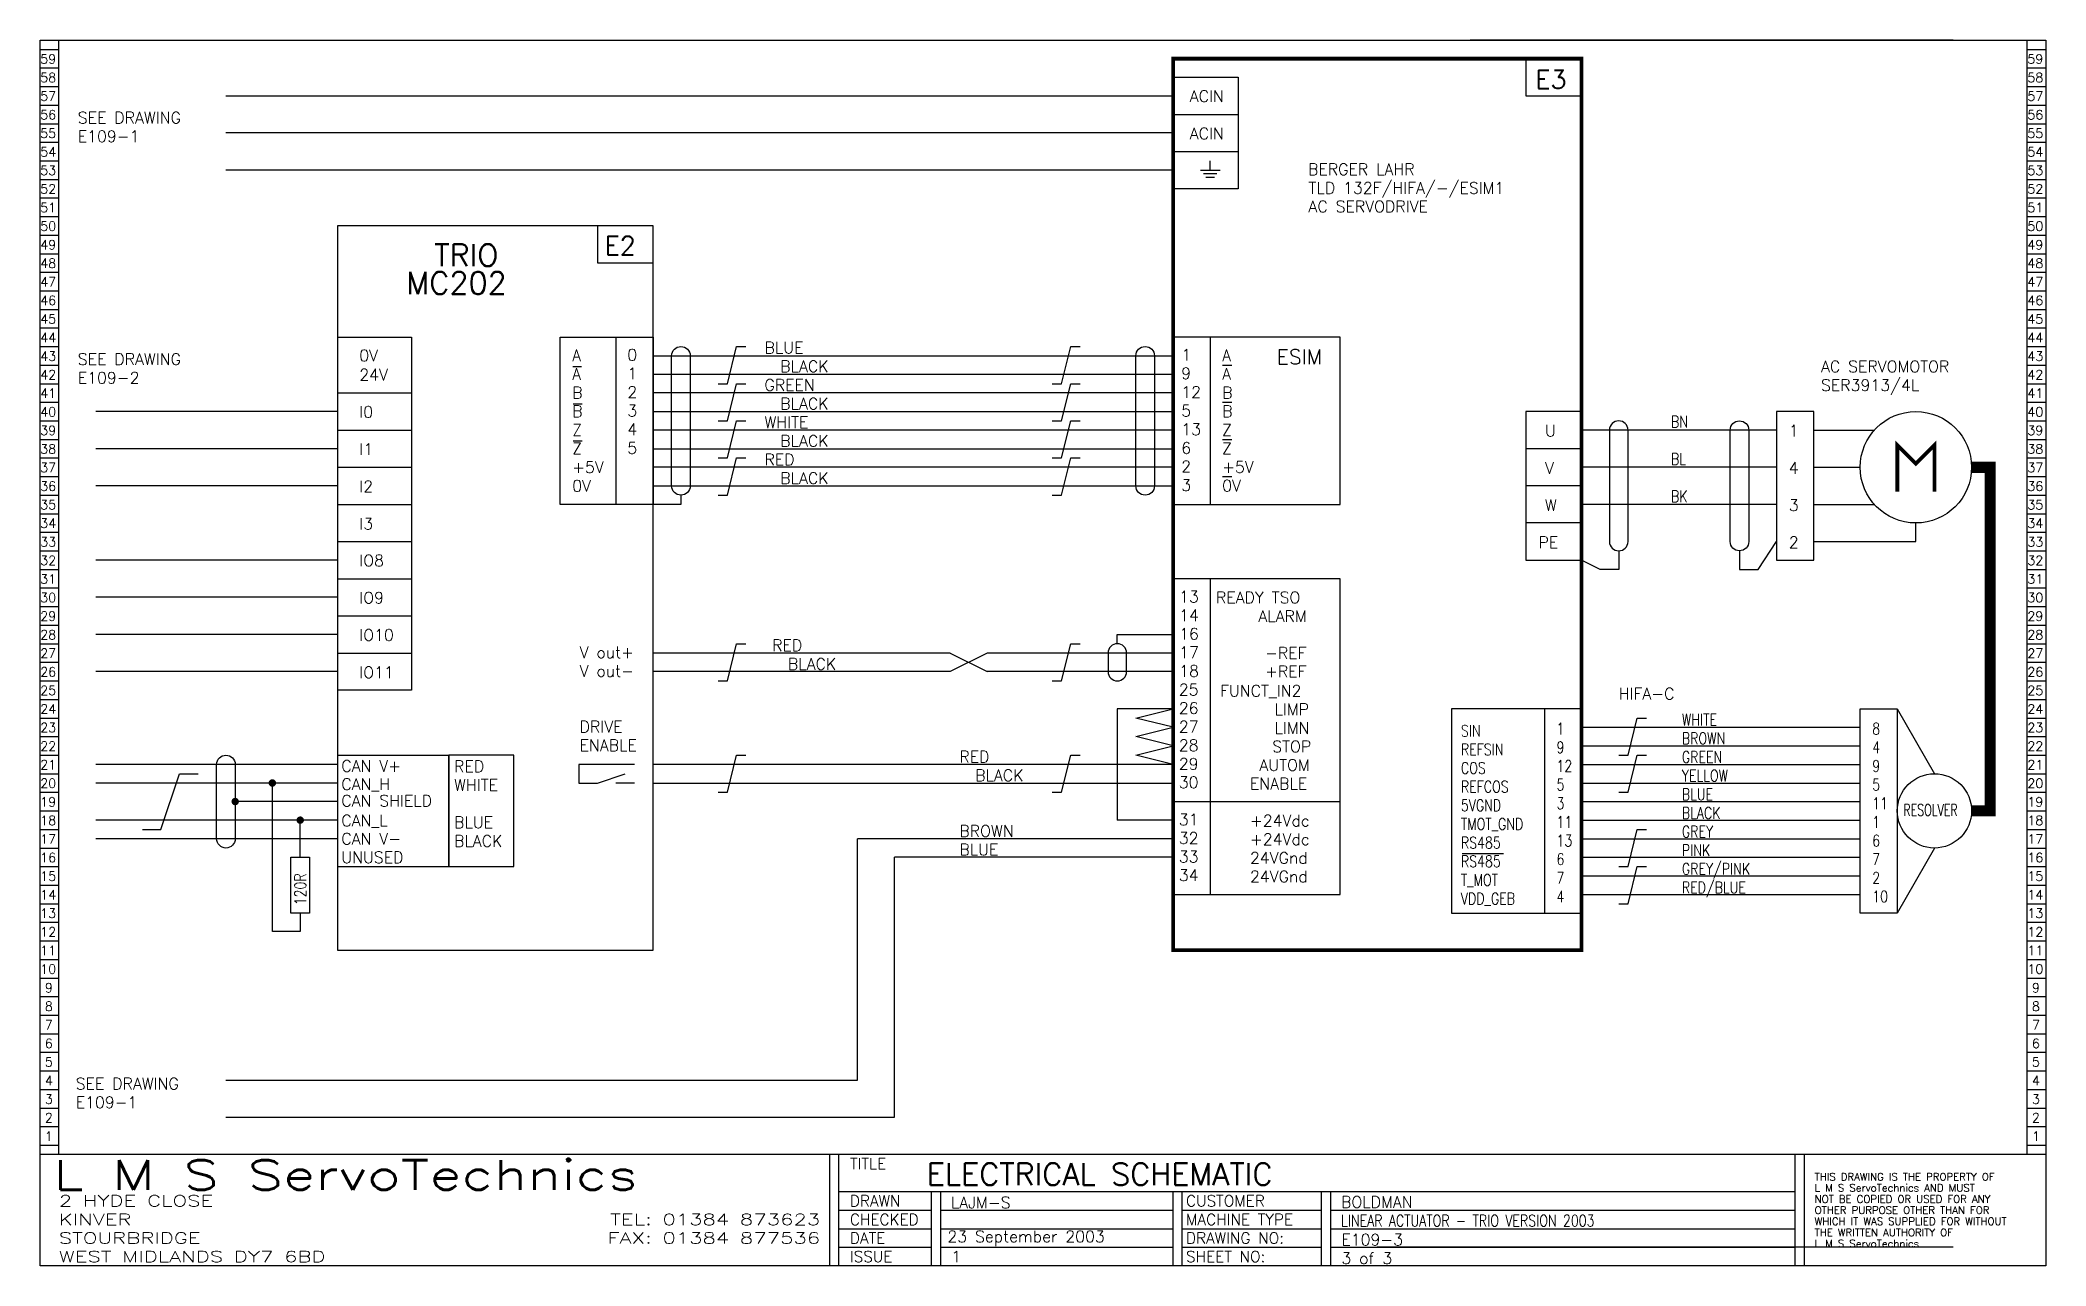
# Model space of a CAD drawing. Extents: x 0 to 540, y 0 to 330.
import ezdxf
from ezdxf.enums import TextEntityAlignment as Align

# ---------------------------------------------------------------- set-up
doc = ezdxf.new("R2010")
doc.units = 0
doc.header["$LTSCALE"] = 10
doc.header["$MEASUREMENT"] = 0
doc.layers.get('0').update_dxf_attribs({"linetype": 'CONTINUOUS'})
for name, color, linetype in [('BORDER', 104, 'CONTINUOUS'), ('T', 5, 'CONTINUOUS'), ('TEXT', 5, 'CONTINUOUS'), ('TITLE', 7, 'CONTINUOUS')]:
    doc.layers.add(name, color=color, linetype=linetype)
doc.styles.add('ROMANS', font='ROMANS.shx', dxfattribs={"width": 0.8})
doc.styles.add('SIMPLEX', font='simplex')

# ---------------------------------------------------------------- blocks, each defined once
blk = doc.blocks.new('EARTH')
for p, q in [((-2.65, 0), (2.65, 0)), ((-1.83, -0.91), (1.83, -0.91)), ((-1.17, -1.92), (1.17, -1.92))]:
    blk.add_line(p, q)

msp = doc.modelspace()

# ---------------------------------------------------------------- linework, layer by layer
for p, q in [((515, 330), (385, 330)), ((50, 315), (305, 315)), ((305, 310), (322.5, 310)), ((305, 305), (50, 305)), ((305, 300), (322.5, 300)), ((305, 295), (50, 295)), ((150, 280), (150, 270)), ((150, 270), (165, 270)), ((155, 250), (155, 205)), ((315, 250), (315, 205)), ((165, 245), (305, 245)), ((185, 237.5), (187.5, 247.5)), ((187.5, 247.5), (190, 247.5)), ((275, 237.5), (277.5, 247.5)), ((277.5, 247.5), (280, 247.5)), ((305, 240), (165, 240)), ((80, 235), (100, 235)), ((305, 235), (165, 235)), ((182.5, 237.5), (185, 237.5)), ((185, 227.5), (187.5, 237.5)), ((187.5, 237.5), (190, 237.5)), ((272.5, 237.5), (275, 237.5)), ((275, 227.5), (277.5, 237.5)), ((277.5, 237.5), (280, 237.5)), ((80, 230), (15, 230)), ((165, 230), (305, 230)), ((182.5, 227.5), (185, 227.5)), ((185, 217.5), (187.5, 227.5)), ((187.5, 227.5), (190, 227.5)), ((272.5, 227.5), (275, 227.5)), ((275, 217.5), (277.5, 227.5)), ((277.5, 227.5), (280, 227.5)), ((80, 225), (100, 225)), ((305, 225), (165, 225)), ((467.5, 225), (415, 225)), ((477.5, 225), (493.82, 225)), ((80, 220), (15, 220)), ((165, 220), (305, 220)), ((182.5, 217.5), (185, 217.5)), ((185, 207.5), (187.5, 217.5)), ((187.5, 217.5), (190, 217.5)), ((272.5, 217.5), (275, 217.5)), ((275, 207.5), (277.5, 217.5)), ((277.5, 217.5), (280, 217.5)), ((415, 220), (400, 220)), ((80, 215), (100, 215)), ((305, 215), (165, 215)), ((467.5, 215), (415, 215)), ((477.5, 215), (490, 215)), ((80, 210), (15, 210)), ((165, 210), (305, 210)), ((172.5, 207.5), (172.5, 205)), ((182.5, 207.5), (185, 207.5)), ((272.5, 207.5), (275, 207.5)), ((415, 210), (400, 210)), ((80, 205), (100, 205)), ((172.5, 205), (165, 205)), ((415, 200), (400, 200)), ((467.5, 205), (415, 205)), ((477.5, 205), (493.82, 205)), ((505, 195), (505, 200)), ((80, 195), (100, 195)), ((462.5, 187.5), (467.5, 195)), ((477.5, 195), (505, 195)), ((80, 190), (15, 190)), ((420, 187.5), (415, 190)), ((425, 192.5), (425, 187.5)), ((457.5, 192.5), (457.5, 187.5)), ((80, 185), (100, 185)), ((315, 185), (315, 100)), ((425, 187.5), (420, 187.5)), ((457.5, 187.5), (462.5, 187.5)), ((80, 180), (15, 180)), ((80, 175), (100, 175)), ((80, 170), (15, 170)), ((185, 157.5), (187.5, 167.5)), ((187.5, 167.5), (190, 167.5)), ((275, 157.5), (277.5, 167.5)), ((277.5, 167.5), (280, 167.5)), ((290, 170), (305, 170)), ((290, 167.5), (290, 170)), ((80, 165), (100, 165)), ((245, 165), (165, 165)), ((245, 165), (255, 160)), ((255, 165), (245, 160)), ((305, 165), (255, 165)), ((80, 160), (15, 160)), ((245, 160), (165, 160)), ((182.5, 157.5), (185, 157.5)), ((305, 160), (255, 160)), ((272.5, 157.5), (275, 157.5)), ((290, 150), (290, 120)), ((305, 150), (290, 150)), ((295, 147.5), (305, 150)), ((305, 145), (295, 147.5)), ((500, 150), (510, 132.5)), ((295, 142.5), (305, 145)), ((305, 140), (295, 142.5)), ((415, 145), (490, 145)), ((80, 137.5), (110, 137.5)), ((110, 107.5), (110, 137.5)), ((185, 127.5), (187.5, 137.5)), ((187.5, 137.5), (190, 137.5)), ((275, 127.5), (277.5, 137.5)), ((277.5, 137.5), (280, 137.5)), ((295, 137.5), (305, 140)), ((305, 135), (295, 137.5)), ((415, 140), (490, 140)), ((80, 135), (15, 135)), ((80, 130), (15, 130)), ((32.5, 117.5), (37.5, 132.5)), ((37.5, 132.5), (42.5, 132.5)), ((62.5, 90), (62.5, 130)), ((160, 135), (145, 135)), ((145, 135), (145, 130)), ((145, 130), (150, 130)), ((150, 130), (157.5, 132.5)), ((160, 130), (155, 130)), ((305, 135), (165, 135)), ((165, 130), (305, 130)), ((415, 135), (490, 135)), ((415, 130), (490, 130)), ((80, 125), (52.5, 125)), ((182.5, 127.5), (185, 127.5)), ((272.5, 127.5), (275, 127.5)), ((305, 125), (350, 125)), ((415, 125), (490, 125)), ((80, 120), (15, 120)), ((70, 110), (70, 120)), ((305, 120), (290, 120)), ((415, 120), (490, 120)), ((80, 115), (15, 115)), ((27.5, 117.5), (32.5, 117.5)), ((305, 115), (220, 115)), ((220, 50), (220, 115)), ((415, 115), (490, 115)), ((305, 110), (230, 110)), ((230, 40), (230, 110)), ((415, 110), (490, 110)), ((510, 112.5), (500, 95)), ((80, 107.5), (110, 107.5)), ((415, 105), (490, 105)), ((415, 100), (490, 100)), ((70, 95), (70, 90)), ((70, 90), (62.5, 90)), ((50, 50), (220, 50)), ((50, 40), (230, 40)), ((212.5, 30), (212.5, 0)), ((515, 5), (360, 5))]:
    msp.add_line(p, q)
at = {"const_width": 1}
msp.add_lwpolyline([(305, 325), (305, 85), (415, 85), (415, 325)], close=True, dxfattribs=at)
for points in [[(305, 320), (322.5, 320), (322.5, 290), (305, 290)], [(80, 250), (100, 250), (100, 155), (80, 155)], [(415, 230), (400, 230), (400, 190), (415, 190)], [(305, 100), (350, 100), (350, 185), (305, 185)], [(415, 150), (380, 150), (380, 95), (415, 95)], [(415, 150), (405, 150), (405, 95), (415, 95)], [(425, 137.5), (427.5, 137.5), (430, 147.5), (432.5, 147.5)], [(425, 127.5), (427.5, 127.5), (430, 137.5), (432.5, 137.5)], [(425, 107.5), (427.5, 107.5), (430, 117.5), (432.5, 117.5)], [(425, 97.5), (427.5, 97.5), (430, 107.5), (432.5, 107.5)]]:
    msp.add_lwpolyline(points)
for points in [[(80, 85), (165, 85), (165, 280), (80, 280)], [(140, 250), (165, 250), (165, 205), (140, 205)], [(350, 250), (305, 250), (305, 205), (350, 205)], [(467.5, 230), (467.5, 190), (477.5, 190), (477.5, 230)], [(490, 150), (500, 150), (500, 95), (490, 95)], [(127.5, 137.5), (110, 137.5), (110, 107.5), (127.5, 107.5)], [(72.5, 95), (67.5, 95), (67.5, 110), (72.5, 110)]]:
    msp.add_lwpolyline(points, close=True)
for points, const_width in [([(165, 250), (165, 250)], 1), ([(500, 208.46), (500, 220.96), (505, 215.96), (510, 220.96), (510, 208.46)], 1), ([(520, 215), (525, 215), (525, 122.5), (520, 122.5)], 3)]:
    msp.add_lwpolyline(points, dxfattribs=dict(const_width=const_width))
for points in [[(175, 245), (175, 210, -1), (170, 210), (170, 245, -1)], [(300, 245), (300, 210, -1), (295, 210), (295, 245, -1)], [(422.5, 225), (422.5, 195, 1), (427.5, 195), (427.5, 225, 1)], [(460, 225), (460, 195, -1), (455, 195), (455, 225, -1)], [(287.5, 165), (287.5, 160, 1), (292.5, 160), (292.5, 165, 1)], [(52.5, 135), (52.5, 115, -1), (47.5, 115), (47.5, 135, -1)]]:
    msp.add_lwpolyline(points, format="xyb", close=True)
for points in [[(63, 130, 1), (62, 130, 1)], [(53, 125, -1), (52, 125, -1)], [(70.5, 120, 1), (69.5, 120, 1)]]:
    msp.add_lwpolyline(points, format="xyb", close=True, dxfattribs=at)
for centre, radius in [((505, 215), 15), ((510, 122.5), 10)]:
    msp.add_circle(centre, radius)
at = {"layer": 'BORDER'}
for p, q in [((5, 30), (5, 330)), ((535, 30), (535, 330)), ((0, 327.5), (5, 327.5)), ((535, 327.5), (540, 327.5)), ((0, 322.5), (5, 322.5)), ((535, 322.5), (540, 322.5)), ((0, 317.5), (5, 317.5)), ((535, 317.5), (540, 317.5)), ((0, 312.5), (5, 312.5)), ((535, 312.5), (540, 312.5)), ((0, 307.5), (5, 307.5)), ((0, 302.5), (5, 302.5)), ((535, 307.5), (540, 307.5)), ((535, 302.5), (540, 302.5)), ((0, 297.5), (5, 297.5)), ((535, 297.5), (540, 297.5)), ((0, 292.5), (5, 292.5)), ((535, 292.5), (540, 292.5)), ((0, 287.5), (5, 287.5)), ((535, 287.5), (540, 287.5)), ((0, 282.5), (5, 282.5)), ((535, 282.5), (540, 282.5)), ((0, 277.5), (5, 277.5)), ((535, 277.5), (540, 277.5)), ((0, 272.5), (5, 272.5)), ((535, 272.5), (540, 272.5)), ((0, 267.5), (5, 267.5)), ((535, 267.5), (540, 267.5)), ((0, 262.5), (5, 262.5)), ((535, 262.5), (540, 262.5)), ((0, 257.5), (5, 257.5)), ((535, 257.5), (540, 257.5)), ((0, 252.5), (5, 252.5)), ((535, 252.5), (540, 252.5)), ((0, 247.5), (5, 247.5)), ((535, 247.5), (540, 247.5)), ((0, 242.5), (5, 242.5)), ((535, 242.5), (540, 242.5)), ((0, 237.5), (5, 237.5)), ((0, 232.5), (5, 232.5)), ((535, 237.5), (540, 237.5)), ((535, 232.5), (540, 232.5)), ((0, 227.5), (5, 227.5)), ((535, 227.5), (540, 227.5)), ((0, 222.5), (5, 222.5)), ((535, 222.5), (540, 222.5)), ((0, 217.5), (5, 217.5)), ((535, 217.5), (540, 217.5)), ((0, 212.5), (5, 212.5)), ((535, 212.5), (540, 212.5)), ((0, 207.5), (5, 207.5)), ((535, 207.5), (540, 207.5)), ((0, 202.5), (5, 202.5)), ((535, 202.5), (540, 202.5)), ((0, 197.5), (5, 197.5)), ((535, 197.5), (540, 197.5)), ((0, 192.5), (5, 192.5)), ((535, 192.5), (540, 192.5)), ((0, 187.5), (5, 187.5)), ((535, 187.5), (540, 187.5)), ((0, 182.5), (5, 182.5)), ((535, 182.5), (540, 182.5)), ((0, 177.5), (5, 177.5)), ((535, 177.5), (540, 177.5)), ((0, 172.5), (5, 172.5)), ((0, 167.5), (5, 167.5)), ((535, 172.5), (540, 172.5)), ((535, 167.5), (540, 167.5)), ((0, 162.5), (5, 162.5)), ((535, 162.5), (540, 162.5)), ((0, 157.5), (5, 157.5)), ((535, 157.5), (540, 157.5)), ((0, 152.5), (5, 152.5)), ((535, 152.5), (540, 152.5)), ((0, 147.5), (5, 147.5)), ((535, 147.5), (540, 147.5)), ((0, 142.5), (5, 142.5)), ((535, 142.5), (540, 142.5)), ((0, 137.5), (5, 137.5)), ((535, 137.5), (540, 137.5)), ((0, 132.5), (5, 132.5)), ((535, 132.5), (540, 132.5)), ((0, 127.5), (5, 127.5)), ((535, 127.5), (540, 127.5)), ((0, 122.5), (5, 122.5)), ((535, 122.5), (540, 122.5)), ((0, 117.5), (5, 117.5)), ((535, 117.5), (540, 117.5)), ((0, 112.5), (5, 112.5)), ((535, 112.5), (540, 112.5)), ((0, 107.5), (5, 107.5)), ((535, 107.5), (540, 107.5)), ((0, 102.5), (5, 102.5)), ((0, 97.5), (5, 97.5)), ((535, 102.5), (540, 102.5)), ((535, 97.5), (540, 97.5)), ((0, 92.5), (5, 92.5)), ((535, 92.5), (540, 92.5)), ((0, 87.5), (5, 87.5)), ((535, 87.5), (540, 87.5)), ((0, 82.5), (5, 82.5)), ((535, 82.5), (540, 82.5)), ((0, 77.5), (5, 77.5)), ((535, 77.5), (540, 77.5)), ((0, 72.5), (5, 72.5)), ((535, 72.5), (540, 72.5)), ((0, 67.5), (5, 67.5)), ((535, 67.5), (540, 67.5)), ((0, 62.5), (5, 62.5)), ((535, 62.5), (540, 62.5)), ((0, 57.5), (5, 57.5)), ((535, 57.5), (540, 57.5)), ((0, 52.5), (5, 52.5)), ((535, 52.5), (540, 52.5)), ((0, 47.5), (5, 47.5)), ((535, 47.5), (540, 47.5)), ((0, 42.5), (5, 42.5)), ((535, 42.5), (540, 42.5)), ((0, 37.5), (5, 37.5)), ((0, 32.5), (5, 32.5)), ((535, 37.5), (540, 37.5)), ((535, 32.5), (540, 32.5))]:
    msp.add_line(p, q, dxfattribs=at)
msp.add_lwpolyline([(0, 330), (540, 330), (540, 30), (0, 30)], close=True, dxfattribs=at)
at = {"layer": 'TEXT'}
for p, q in [((400, 325), (400, 315)), ((415, 315), (415, 325)), ((400, 315), (415, 315)), ((315, 295), (315, 297.5)), ((143.39, 242.12), (145.77, 242.12)), ((318.33, 242.5), (320.83, 242.5)), ((318.33, 232.5), (320.83, 232.5)), ((143.5, 232.12), (145.89, 232.12)), ((143.5, 222.12), (145.89, 222.12)), ((318.33, 222.5), (320.83, 222.5)), ((318.33, 212.5), (320.83, 212.5)), ((382.87, 111.04), (393.99, 111.04))]:
    msp.add_line(p, q, dxfattribs=at)
at = {"layer": 'TITLE', "color": 7}
for p, q in [((540, 30), (-0.02, 30)), ((0, 0), (0, 30)), ((215, 0), (215, 29.9)), ((472.5, 0), (472.5, 29.9)), ((475, 0), (475, 29.9)), ((540, 30), (540, 0)), ((215, 20), (472.5, 20)), ((240, 0), (240, 20)), ((242.5, 0), (242.5, 20)), ((305, 0), (305, 20)), ((307.5, 0), (307.5, 20)), ((345, 0), (345, 20)), ((347.5, 0), (347.5, 20)), ((215, 15), (240, 15)), ((242.5, 15), (305, 15)), ((307.5, 15), (345, 15)), ((347.5, 15), (472.5, 15)), ((215, 10), (240, 10)), ((242.5, 10), (305, 10)), ((307.5, 10), (345, 10)), ((347.5, 10), (472.5, 10)), ((540, 0), (0, 0)), ((215, 5), (240, 5)), ((242.5, 5), (305, 5)), ((307.5, 5), (345, 5)), ((347.5, 5), (472.5, 5))]:
    msp.add_line(p, q, dxfattribs=at)

# ---------------------------------------------------------------- block references
at = {"layer": 'TEXT'}
msp.add_blockref('EARTH', (315, 295), dxfattribs=at)

# ---------------------------------------------------------------- texts
at = {"style": 'ROMANS', "width": 1.4}
msp.add_text('L M S ServoTechnics', height=8, dxfattribs=at).set_placement((3.5, 20.5))
at = {"layer": 'BORDER', "style": 'ROMANS'}
for s, p in [('59', (0.01, 323.67)), ('59', (535.01, 323.67)), ('58', (0.01, 318.67)), ('58', (535.01, 318.67)), ('57', (0.01, 313.67)), ('57', (535.01, 313.67)), ('56', (0.01, 308.67)), ('56', (535.01, 308.67)), ('55', (0.01, 303.67)), ('55', (535.01, 303.67)), ('54', (0.01, 298.67)), ('54', (535.01, 298.67)), ('53', (0.01, 293.67)), ('53', (535.01, 293.67)), ('52', (0.01, 288.67)), ('52', (535.01, 288.67)), ('51', (0.01, 283.67)), ('50', (0.01, 278.67)), ('51', (535.01, 283.67)), ('50', (535.01, 278.67)), ('49', (0.01, 273.67)), ('49', (535.01, 273.67)), ('48', (0.01, 268.67)), ('48', (535.01, 268.67)), ('47', (0.01, 263.67)), ('47', (535.01, 263.67)), ('46', (0.01, 258.67)), ('46', (535.01, 258.67)), ('45', (0.01, 253.67)), ('45', (535.01, 253.67)), ('44', (0.01, 248.67)), ('44', (535.01, 248.67)), ('43', (0.01, 243.67)), ('43', (535.01, 243.67)), ('42', (0.01, 238.67)), ('42', (535.01, 238.67)), ('41', (0.01, 233.67)), ('41', (535.01, 233.67)), ('40', (0.01, 228.67)), ('40', (535.01, 228.67)), ('39', (0.01, 223.67)), ('39', (535.01, 223.67)), ('38', (0.01, 218.67)), ('37', (0.01, 213.67)), ('38', (535.01, 218.67)), ('37', (535.01, 213.67)), ('36', (0.01, 208.67)), ('36', (535.01, 208.67)), ('35', (0.01, 203.67)), ('35', (535.01, 203.67)), ('34', (0.01, 198.67)), ('34', (535.01, 198.67)), ('33', (0.01, 193.67)), ('33', (535.01, 193.67)), ('32', (0.01, 188.67)), ('32', (535.01, 188.67)), ('31', (0.01, 183.67)), ('31', (535.01, 183.67)), ('30', (0.01, 178.67)), ('30', (535.01, 178.67)), ('29', (0.01, 173.67)), ('29', (535.01, 173.67)), ('28', (0.01, 168.67)), ('28', (535.01, 168.67)), ('27', (0.01, 163.67)), ('27', (535.01, 163.67)), ('26', (0.01, 158.67)), ('26', (535.01, 158.67)), ('25', (0.01, 153.67)), ('25', (535.01, 153.67)), ('24', (0.01, 148.67)), ('23', (0.01, 143.67)), ('24', (535.01, 148.67)), ('23', (535.01, 143.67)), ('22', (0.01, 138.67)), ('22', (535.01, 138.67)), ('21', (0.01, 133.67)), ('21', (535.01, 133.67)), ('20', (0.01, 128.67)), ('20', (535.01, 128.67)), ('19', (0.01, 123.67)), ('19', (535.01, 123.67)), ('18', (0.01, 118.67)), ('18', (535.01, 118.67)), ('17', (0.01, 113.67)), ('17', (535.01, 113.67)), ('16', (0.01, 108.67)), ('16', (535.01, 108.67)), ('15', (0.01, 103.67)), ('15', (535.01, 103.67)), ('14', (0.01, 98.67)), ('14', (535.01, 98.67)), ('13', (0.01, 93.67)), ('13', (535.01, 93.67)), ('12', (0.01, 88.67)), ('12', (535.01, 88.67)), ('11', (0.01, 83.67)), ('10', (0.01, 78.67)), ('11', (535.01, 83.67)), ('10', (535.01, 78.67)), ('9', (1.25, 73.64)), ('9', (536.25, 73.64)), ('8', (1.25, 68.64)), ('8', (536.25, 68.64)), ('7', (1.25, 63.64)), ('7', (536.25, 63.64)), ('6', (1.25, 58.64)), ('6', (536.25, 58.64)), ('5', (1.25, 53.64)), ('5', (536.25, 53.64)), ('4', (1.25, 48.64)), ('4', (536.25, 48.64)), ('3', (1.25, 43.64)), ('3', (536.25, 43.64)), ('2', (1.25, 38.64)), ('2', (536.25, 38.64)), ('1', (1.25, 33.64)), ('1', (536.25, 33.64))]:
    msp.add_text(s, height=2.5, dxfattribs=at).set_placement(p)
at = {"layer": 'T', "style": 'ROMANS'}
for s, height, p in [('SEE DRAWING', 3.1, (10.12, 307.55)), ('E109-1', 3.1, (10.12, 302.53)), ('E2', 5, (151.96, 272.19)), ('TRIO', 6, (106.12, 269.11)), ('MC202', 6, (98.6, 261.61)), ('SEE DRAWING', 3.1, (10.12, 242.55)), ('0V', 3.1, (85.91, 243.55)), ('E109-2', 3.1, (10.12, 237.53)), ('24V', 3.1, (85.91, 238.36)), ('I0', 3.1, (85.91, 228.36)), ('I1', 3.1, (85.91, 218.32)), ('I2', 3.1, (85.91, 208.28)), ('I3', 3.1, (85.91, 198.24)), ('IO8', 3.1, (85.91, 188.36)), ('IO9', 3.1, (85.91, 178.32)), ('IO10', 3.1, (85.91, 168.28)), ('IO11', 3.1, (85.91, 158.24)), ('SEE DRAWING', 3.1, (9.56, 47.52)), ('E109-1', 3.1, (9.56, 42.5)), ('BOLDMAN', 3.1, (350.24, 15.65))]:
    msp.add_text(s, height=height, dxfattribs=at).set_placement(p)
at = {"layer": 'T', "style": 'ROMANS', "width": 0.8}
msp.add_text('LINEAR ACTUATOR - TRIO VERSION 2003', height=3.1, dxfattribs=at).set_placement((350.24, 10.63))
at = {"layer": 'TEXT'}
for s, height, style, p in [('E3', 5, 'ROMANS', (402.55, 316.93)), ('ACIN', 3.1, 'ROMANS', (309.51, 313.37)), ('ACIN', 3.1, 'ROMANS', (309.51, 303.3)), ('TLD 132F/HIFA/-/ESIM1', 3.1, 'ROMANS', (341.47, 288.66)), ('BERGER LAHR', 3.1, 'ROMANS', (341.35, 293.68)), ('AC SERVODRIVE', 3.1, 'ROMANS', (341.47, 283.66)), ('BLUE', 3.1, 'ROMANS', (195, 245.64)), ('A', 3.1, 'ROMANS', (143.23, 243.59)), ('0', 3.1, 'ROMANS', (158.07, 243.73)), ('  BLACK', 3.1, 'ROMANS', (195, 240.63)), ('1', 3.1, 'ROMANS', (307.21, 243.71)), ('A', 3.1, 'ROMANS', (318.23, 243.57)), ('ESIM', 4, 'ROMANS', (332.92, 242.74)), ('AC SERVOMOTOR', 3.1, 'ROMANS', (479.45, 240.58)), ('A', 3.1, 'ROMANS', (143.23, 238.57)), ('1', 3.1, 'ROMANS', (158.07, 238.71)), ('GREEN', 3.1, 'ROMANS', (195, 235.61)), ('9', 3.1, 'ROMANS', (307.21, 238.73)), ('A', 3.1, 'ROMANS', (318.23, 238.59)), ('SER3913/4L', 3.1, 'ROMANS', (479.45, 235.56)), ('B', 3.1, 'ROMANS', (143.23, 233.55)), ('2', 3.1, 'ROMANS', (158.07, 233.69)), ('  BLACK', 3.1, 'ROMANS', (195, 230.59)), ('12', 3.1, 'ROMANS', (307.21, 233.69)), ('B', 3.1, 'ROMANS', (318.23, 233.55)), ('B', 3.1, 'ROMANS', (143.23, 228.53)), ('3', 3.1, 'ROMANS', (158.07, 228.68)), ('WHITE', 3.1, 'ROMANS', (195, 225.57)), ('5', 3.1, 'ROMANS', (307.21, 228.68)), ('B', 3.1, 'ROMANS', (318.23, 228.53)), ('Z', 3.1, 'ROMANS', (143.23, 223.51)), ('Z', 3.1, 'ROMANS', (143.23, 218.49)), ('4', 3.1, 'ROMANS', (158.07, 223.66)), ('5', 3.1, 'ROMANS', (158.07, 218.64)), ('  BLACK', 3.1, 'ROMANS', (195, 220.55)), ('6', 3.1, 'ROMANS', (307.21, 218.64)), ('13', 3.1, 'ROMANS', (307.21, 223.66)), ('Z', 3.1, 'ROMANS', (318.23, 223.51)), ('Z', 3.1, 'ROMANS', (318.23, 218.49)), ('U', 3.1, 'ROMANS', (405.13, 223.32)), ('1', 3.1, 'ROMANS', (470.79, 223.32)), ('+5V', 3.1, 'ROMANS', (143.23, 213.47)), ('RED', 3.1, 'ROMANS', (195, 215.53)), ('2', 3.1, 'ROMANS', (307.21, 213.66)), ('+5V', 3.1, 'ROMANS', (318.23, 213.51)), ('V', 3.1, 'ROMANS', (405.13, 213.28)), ('4', 3.1, 'ROMANS', (470.79, 213.28)), ('0V', 3.1, 'ROMANS', (143.23, 208.45)), ('  BLACK', 3.1, 'ROMANS', (195, 210.51)), ('3', 3.1, 'ROMANS', (307.21, 208.64)), ('0V', 3.1, 'ROMANS', (318.23, 208.49)), ('W', 3.1, 'ROMANS', (405.13, 203.24)), ('3', 3.1, 'ROMANS', (470.79, 203.24)), ('PE', 3.1, 'ROMANS', (403.41, 193.24)), ('2', 3.1, 'ROMANS', (470.79, 193.24)), ('13', 3.1, 'ROMANS', (306.64, 178.62)), ('READY TSO', 3.1, 'ROMANS', (316.55, 178.39)), ('14', 3.1, 'ROMANS', (306.64, 173.6)), ('ALARM', 3.1, 'ROMANS', (327.98, 173.35)), ('RED', 3.1, 'ROMANS', (197.06, 165.53)), ('16', 3.1, 'ROMANS', (306.64, 168.6)), ('V out+', 3.1, 'ROMANS', (145.23, 163.61)), ('  BLACK', 3.1, 'ROMANS', (197.06, 160.51)), ('17', 3.1, 'ROMANS', (306.65, 163.62)), ('-REF', 3.1, 'ROMANS', (329.78, 163.46)), ('V out-', 3.1, 'ROMANS', (145.23, 158.61)), ('25', 3.1, 'ROMANS', (306.55, 153.6)), ('18', 3.1, 'ROMANS', (306.65, 158.62)), ('+REF', 3.1, 'ROMANS', (329.78, 158.48)), ('26', 3.1, 'ROMANS', (306.55, 148.6)), ('FUNCT_IN2', 3.1, 'ROMANS', (317.65, 153.27)), ('LIMP', 3.1, 'ROMANS', (332.31, 148.27)), ('HIFA-C', 3.1, 'ROMANS', (425, 152.5)), ('DRIVE', 3.1, 'ROMANS', (145.23, 143.61)), ('27', 3.1, 'ROMANS', (306.55, 143.6)), ('LIMN', 3.1, 'ROMANS', (332.31, 143.27)), ('ENABLE', 3.1, 'ROMANS', (145.23, 138.61)), ('28', 3.1, 'ROMANS', (306.55, 138.6)), ('STOP', 3.1, 'ROMANS', (331.71, 138.27)), ('CAN V+', 3.1, 'ROMANS', (81.06, 133.05)), ('RED', 3.1, 'ROMANS', (111.43, 132.94)), ('RED', 3.1, 'ROMANS', (247.47, 135.53)), ('29', 3.1, 'ROMANS', (306.55, 133.6)), ('AUTOM', 3.1, 'ROMANS', (328.26, 133.27)), ('CAN_H', 3.1, 'ROMANS', (81.06, 128.14)), ('WHITE', 3.1, 'ROMANS', (111.43, 127.92)), ('  BLACK', 3.1, 'ROMANS', (247.47, 130.51)), ('30', 3.1, 'ROMANS', (306.55, 128.62)), ('ENABLE', 3.1, 'ROMANS', (325.71, 128.29)), ('CAN SHIELD', 3.1, 'ROMANS', (81.06, 123.67)), ('CAN_L', 3.1, 'ROMANS', (81.06, 118.34)), ('BLUE', 3.1, 'ROMANS', (111.43, 117.88)), ('31', 3.1, 'ROMANS', (306.55, 118.62)), ('+24Vdc', 3.1, 'ROMANS', (325.71, 118.29)), ('CAN V-', 3.1, 'ROMANS', (81.06, 113.44)), ('BLACK', 3.1, 'ROMANS', (111.43, 112.86)), ('BROWN', 3.1, 'ROMANS', (247.47, 115.53)), ('BLUE', 3.1, 'ROMANS', (247.47, 110.53)), ('32', 3.1, 'ROMANS', (306.55, 113.62)), ('+24Vdc', 3.1, 'ROMANS', (325.71, 113.29)), ('UNUSED', 3.1, 'ROMANS', (81.06, 108.44)), ('33', 3.1, 'ROMANS', (306.55, 108.62)), ('24VGnd', 3.1, 'ROMANS', (325.71, 108.29)), ('34', 3.1, 'ROMANS', (306.55, 103.62)), ('24VGnd', 3.1, 'ROMANS', (325.71, 103.29)), ('ELECTRICAL SCHEMATIC', 6, 'ROMANS', (238.7, 21.69)), ('LAJM-S', 3.1, 'ROMANS', (245.18, 15.51)), ('23 September 2003', 3.1, 'ROMANS', (244.24, 6.37)), ('E109-3', 3.1, 'ROMANS', (350.32, 5.53)), ('1', 3, 'SIMPLEX', (245.33, 1)), ('3 of 3', 3.1, 'ROMANS', (350.32, 0.51))]:
    msp.add_text(s, height=height, dxfattribs=dict(at, style=style)).set_placement(p)
at = {"layer": 'TEXT', "style": 'ROMANS'}
for s, width, p in [('BN', 0.8, (439.07, 225.71)), ('BL', 0.8, (439.07, 215.67)), ('BK', 0.8, (439.07, 205.63)), ('1', 0.8, (408.24, 143.07)), ('WHITE', 0.8, (442, 145.48)), ('8', 0.8, (493.24, 143.07)), ('SIN', 0.8, (382.5, 142.5)), ('REFSIN', 0.8, (382.5, 137.48)), ('9', 0.8, (408.24, 138.05)), ('BROWN', 0.8, (442, 140.46)), ('4', 0.8, (493.24, 138.05)), ('COS', 0.8, (382.5, 132.46)), ('12', 0.8, (408.24, 133.03)), ('GREEN', 0.8, (442, 135.45)), ('9', 0.8, (493.24, 133.03)), ('REFCOS', 0.8, (382.5, 127.44)), ('5', 0.8, (408.24, 128.01)), ('YELLOW', 0.8, (442, 130.43)), ('5', 0.8, (493.24, 128.01)), ('5VGND', 0.8, (382.5, 122.42)), ('3', 0.8, (408.24, 122.99)), ('BLUE', 0.8, (442, 125.41)), ('11', 0.8, (493.24, 122.99)), ('RESOLVER', 0.7, (501.64, 121.19)), ('TMOT_GND', 0.8, (382.5, 117.4)), ('11', 0.8, (408.24, 117.97)), ('BLACK', 0.8, (442, 120.39)), ('1', 0.8, (493.24, 117.97)), ('RS485', 0.8, (382.5, 112.39)), ('13', 0.8, (408.24, 112.95)), ('GREY', 0.8, (442, 115.37)), ('PINK', 0.8, (442, 110.35)), ('6', 0.8, (493.24, 112.95)), ('RS485', 0.8, (382.5, 107.37)), ('6', 0.8, (408.24, 107.94)), ('GREY/PINK', 0.8, (442, 105.33)), ('7', 0.8, (493.24, 107.94)), ('T_MOT', 0.8, (382.5, 102.35)), ('7', 0.8, (408.24, 102.92)), ('RED/BLUE', 0.8, (442, 100.31)), ('2', 0.8, (493.24, 102.92)), ('VDD_GEB', 0.8, (382.5, 97.33)), ('4', 0.8, (408.24, 97.9)), ('10', 0.8, (493.24, 97.9))]:
    msp.add_text(s, height=3.1, dxfattribs=dict(at, width=width)).set_placement(p)
at = {"layer": 'TEXT', "style": 'ROMANS', "oblique": -180, "text_generation_flag": 6, "width": 0.8}
msp.add_text('120R', height=3.1, rotation=270, dxfattribs=at).set_placement((71.57, 97.07))
at = {"layer": 'TITLE', "color": 7, "style": 'SIMPLEX'}
for s, height, p in [('TITLE', 3, (218, 26)), ('THIS DRAWING IS THE PROPERTY OF', 2, (477.75, 23)), ('L M S ServoTechnics AND MUST ', 2, (477.75, 20)), ('DRAWN', 3, (218, 16)), ('CUSTOMER', 3, (308.5, 16)), ('NOT BE COPIED OR USED FOR ANY', 2, (477.75, 17)), ('CHECKED', 3, (218, 11)), ('MACHINE TYPE', 3, (308.5, 11)), ('WHICH IT WAS SUPPLIED FOR WITHOUT', 2, (477.75, 11)), ('OTHER PURPOSE OTHER THAN FOR ', 2, (477.75, 14)), ('DATE', 3, (218, 6)), ('DRAWING NO:', 3, (308.5, 6)), ('THE WRITTEN AUTHORITY OF ', 2, (477.75, 8)), ('L M S ServoTechnics', 2, (477.75, 5)), ('ISSUE', 3, (218, 1)), ('SHEET NO:', 3, (308.5, 1))]:
    msp.add_text(s, height=height, dxfattribs=at).set_placement(p)
at = {"layer": 'TITLE', "color": 7, "style": 'SIMPLEX', "width": 1.4}
for s, p in [('2 HYDE CLOSE', (5, 16)), ('KINVER', (5, 11)), ('STOURBRIDGE', (5, 6)), ('WEST MIDLANDS DY7 6BD', (5, 1))]:
    msp.add_text(s, height=3, dxfattribs=at).set_placement(p)
for s, p in [('TEL: 01384 873623', (210, 11)), ('FAX: 01384 877536', (210, 6))]:
    msp.add_text(s, height=3, dxfattribs=at).set_placement(p, align=Align.RIGHT)

doc.saveas('drawing.dxf')
